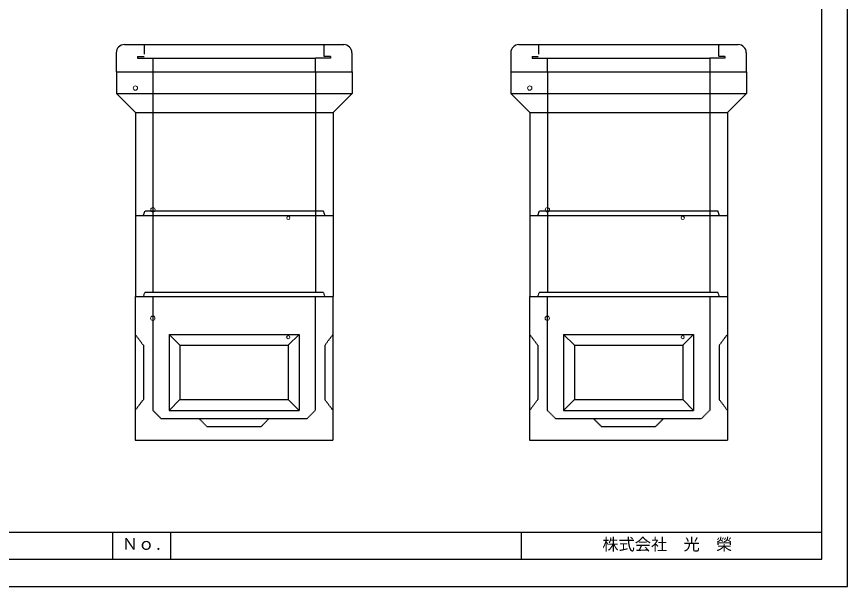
# Model space of a CAD drawing. Units: millimetres, scale not verified. Extents: x -297 to 298, y -210 to 211.
# Drawn here: x -8.9 to 297.9, y -210 to 0.3 of the extents above; entities that cross this region are included whole.
import ezdxf
from ezdxf.enums import TextEntityAlignment as Align

# ---------------------------------------------------------------- set-up
doc = ezdxf.new("R2010")
doc.units = ezdxf.units.MM
doc.linetypes.add('USER2', pattern=[4.7625, 3.175, -1.5875])
doc.layers.add('0-0', color=7, linetype='Continuous')
for name, color, linetype, lineweight in [('0-1_0', 9, 'Continuous', 25), ('0-3_pen1実線', 4, 'Continuous', 13), ('0-4_pen2実線', 3, 'Continuous', 13), ('0-5_pen3実線', 7, 'Continuous', 25), ('0-6_pen4実線', 7, 'Continuous', 25), ('0-7_pen2破線', 3, 'USER2', 25)]:
    doc.layers.add(name, color=color, linetype=linetype, lineweight=lineweight)
doc.styles.add('ＭＳ ゴシック', font='')
doc.styles.get('ＭＳ ゴシック').set_extended_font_data('MS Gothic')

# ---------------------------------------------------------------- blocks, each defined once
blk = doc.blocks.new('部分図 1')
at = {"layer": '0-1_0'}
blk.add_lwpolyline([(0.1, 0.3), (11898.1, 0.3), (11898.1, 8410.3), (0.1, 8410.3)], close=True, dxfattribs=at)
at = {"layer": '0-3_pen1実線'}
for p, q in [((8032.64, 3989.13), (8042.01, 3998.5)), ((10945.64, 3989.13), (10955.01, 3998.5))]:
    blk.add_line(p, q, dxfattribs=at)
at = {"layer": '0-4_pen2実線'}
for centre, radius in [((6639.64, 3678.5), 16), ((9552.64, 3678.5), 16), ((6769.64, 2779.5), 16), ((9682.64, 2779.5), 16), ((7769.64, 2719.5), 12), ((10682.64, 2719.5), 12), ((6768.64, 1979.5), 16), ((9681.64, 1979.5), 16), ((7768.64, 1839.5), 12), ((10681.64, 1839.5), 12)]:
    blk.add_circle(centre, radius, dxfattribs=at)
at = {"layer": '0-5_pen3実線'}
for p, q in [((6558.64, 3998.5), (8178.64, 3998.5)), ((9471.64, 3998.5), (11091.64, 3998.5)), ((6498.64, 3938.5), (6498.64, 3798.5)), ((8238.64, 3938.5), (8238.64, 3798.5)), ((9411.64, 3938.5), (9411.64, 3798.5)), ((11151.64, 3938.5), (11151.64, 3798.5)), ((6499.64, 3798.5), (8239.64, 3798.5)), ((6499.64, 3798.5), (6499.64, 3638.5)), ((8239.64, 3798.5), (8239.64, 3638.5)), ((9412.64, 3798.5), (11152.64, 3798.5)), ((9412.64, 3798.5), (9412.64, 3638.5)), ((11152.64, 3798.5), (11152.64, 3638.5)), ((6499.64, 3638.5), (8239.64, 3638.5)), ((6639.64, 3498.5), (6499.64, 3638.5)), ((8099.64, 3498.5), (8239.64, 3638.5)), ((9412.64, 3638.5), (11152.64, 3638.5)), ((9552.64, 3498.5), (9412.64, 3638.5)), ((11012.64, 3498.5), (11152.64, 3638.5)), ((6639.64, 3498.5), (8099.64, 3498.5)), ((6639.64, 3498.5), (6639.64, 2738.5)), ((8099.64, 3498.5), (8099.64, 2738.5)), ((9552.64, 3498.5), (11012.64, 3498.5)), ((9552.64, 3498.5), (9552.64, 2738.5)), ((11012.64, 3498.5), (11012.64, 2738.5)), ((6639.64, 2939.5), (6639.64, 2139.5)), ((8099.64, 2939.5), (8099.64, 2139.5)), ((9552.64, 2939.5), (9552.64, 2139.5)), ((11012.64, 2939.5), (11012.64, 2139.5)), ((6639.64, 2738.5), (8099.64, 2738.5)), ((9552.64, 2738.5), (11012.64, 2738.5)), ((6638.64, 2139.5), (6638.64, 1079.5)), ((6639.64, 2139.5), (8099.64, 2139.5)), ((8098.64, 2139.5), (8098.64, 1079.5)), ((9551.64, 2139.5), (9551.64, 1079.5)), ((9552.64, 2139.5), (11012.64, 2139.5)), ((11011.64, 2139.5), (11011.64, 1079.5)), ((6888.64, 1859.5), (6888.64, 1299.5)), ((6888.64, 1859.5), (6968.64, 1779.5)), ((6888.64, 1859.5), (7368.64, 1859.5)), ((7368.64, 1859.5), (7848.64, 1859.5)), ((7848.64, 1859.5), (7768.64, 1779.5)), ((7848.64, 1859.5), (7848.64, 1299.5)), ((9801.64, 1859.5), (9801.64, 1299.5)), ((9801.64, 1859.5), (9881.64, 1779.5)), ((9801.64, 1859.5), (10281.64, 1859.5)), ((10281.64, 1859.5), (10761.64, 1859.5)), ((10761.64, 1859.5), (10681.64, 1779.5)), ((10761.64, 1859.5), (10761.64, 1299.5)), ((6968.64, 1779.5), (6968.64, 1379.5)), ((6968.64, 1779.5), (7368.64, 1779.5)), ((7368.64, 1779.5), (7768.64, 1779.5)), ((7768.64, 1779.5), (7768.64, 1379.5)), ((9881.64, 1779.5), (9881.64, 1379.5)), ((9881.64, 1779.5), (10281.64, 1779.5)), ((10281.64, 1779.5), (10681.64, 1779.5)), ((10681.64, 1779.5), (10681.64, 1379.5)), ((6888.64, 1299.5), (6968.64, 1379.5)), ((6968.64, 1379.5), (7368.64, 1379.5)), ((7368.64, 1379.5), (7768.64, 1379.5)), ((7848.64, 1299.5), (7768.64, 1379.5)), ((9801.64, 1299.5), (9881.64, 1379.5)), ((9881.64, 1379.5), (10281.64, 1379.5)), ((10281.64, 1379.5), (10681.64, 1379.5)), ((10761.64, 1299.5), (10681.64, 1379.5)), ((6888.64, 1299.5), (7368.64, 1299.5)), ((7368.64, 1299.5), (7848.64, 1299.5)), ((9801.64, 1299.5), (10281.64, 1299.5)), ((10281.64, 1299.5), (10761.64, 1299.5)), ((6638.64, 1079.5), (8098.64, 1079.5)), ((9551.64, 1079.5), (11011.64, 1079.5)), ((6900.1, 400.3), (6900.1, 200.3))]:
    blk.add_line(p, q, dxfattribs=at)
for centre, start, end in [((6558.64, 3938.5), 90, 180), ((8178.64, 3938.5), 0, 90), ((9471.64, 3938.5), 90, 180), ((11091.64, 3938.5), 0, 90)]:
    blk.add_arc(centre, 60, start, end, dxfattribs=at)
at = {"layer": '0-6_pen4実線'}
for p, q in [((200.1, 400.3), (11709.1, 400.3)), ((6470.1, 400.3), (6470.1, 200.3)), ((9490.1, 400.3), (9490.1, 200.3))]:
    blk.add_line(p, q, dxfattribs=at)
blk.add_lwpolyline([(200.1, 200.3), (11709.1, 200.3), (11709.1, 8215.3), (200.1, 8215.3)], close=True, dxfattribs=at)
at = {"layer": '0-7_pen2破線'}
for p, q in [((6704.64, 3998.5), (6704.64, 3928.5)), ((8032.64, 3998.5), (8032.64, 3910.5)), ((9617.64, 3998.5), (9617.64, 3928.5)), ((10945.64, 3998.5), (10945.64, 3910.5)), ((6656.64, 3910.5), (6704.64, 3910.5)), ((6656.64, 3910.5), (6656.64, 3898.5)), ((6656.64, 3898.5), (7968.64, 3898.5)), ((6768.64, 3898.5), (6768.64, 3798.5)), ((8080.64, 3898.5), (7968.64, 3898.5)), ((7968.64, 3898.5), (7968.64, 3798.5)), ((8080.64, 3910.5), (8032.64, 3910.5)), ((8080.64, 3910.5), (8080.64, 3898.5)), ((9569.64, 3910.5), (9617.64, 3910.5)), ((9569.64, 3910.5), (9569.64, 3898.5)), ((9569.64, 3898.5), (10881.64, 3898.5)), ((9681.64, 3898.5), (9681.64, 3798.5)), ((10993.64, 3898.5), (10881.64, 3898.5)), ((10881.64, 3898.5), (10881.64, 3798.5)), ((10993.64, 3910.5), (10945.64, 3910.5)), ((10993.64, 3910.5), (10993.64, 3898.5)), ((6769.64, 3798.5), (6769.64, 2768.5)), ((7969.64, 3798.5), (7969.64, 2768.5)), ((9682.64, 3798.5), (9682.64, 2768.5)), ((10882.64, 3798.5), (10882.64, 2768.5)), ((6769.64, 2939.5), (6769.64, 2169.5)), ((7969.64, 2939.5), (7969.64, 2169.5)), ((9682.64, 2939.5), (9682.64, 2169.5)), ((10882.64, 2939.5), (10882.64, 2169.5)), ((6699.64, 2738.5), (6709.64, 2768.5)), ((8029.64, 2768.5), (6709.64, 2768.5)), ((8039.64, 2738.5), (8029.64, 2768.5)), ((9612.64, 2738.5), (9622.64, 2768.5)), ((10942.64, 2768.5), (9622.64, 2768.5)), ((10952.64, 2738.5), (10942.64, 2768.5)), ((6699.64, 2139.5), (6709.64, 2169.5)), ((7369.64, 2169.5), (6709.64, 2169.5)), ((8029.64, 2169.5), (7369.64, 2169.5)), ((8039.64, 2139.5), (8029.64, 2169.5)), ((9612.64, 2139.5), (9622.64, 2169.5)), ((10282.64, 2169.5), (9622.64, 2169.5)), ((10942.64, 2169.5), (10282.64, 2169.5)), ((10952.64, 2139.5), (10942.64, 2169.5)), ((6768.64, 2139.5), (6768.64, 1299.5)), ((7968.64, 2139.5), (7968.64, 1299.5)), ((9681.64, 2139.5), (9681.64, 1299.5)), ((10881.64, 2139.5), (10881.64, 1299.5)), ((6638.64, 1859.5), (6698.64, 1779.5)), ((9551.64, 1859.5), (9611.64, 1779.5)), ((6768.64, 1299.5), (6828.64, 1239.5)), ((7968.64, 1299.5), (7908.64, 1239.5)), ((9681.64, 1299.5), (9741.64, 1239.5)), ((10881.64, 1299.5), (10821.64, 1239.5)), ((6828.64, 1239.5), (7368.64, 1239.5)), ((7108.64, 1239.5), (7168.64, 1179.5)), ((7368.64, 1239.5), (7908.64, 1239.5)), ((7628.64, 1239.5), (7568.64, 1179.5)), ((9741.64, 1239.5), (10281.64, 1239.5)), ((10021.64, 1239.5), (10081.64, 1179.5)), ((10281.64, 1239.5), (10821.64, 1239.5)), ((10541.64, 1239.5), (10481.64, 1179.5)), ((7168.64, 1179.5), (7368.64, 1179.5)), ((7368.64, 1179.5), (7568.64, 1179.5)), ((10081.64, 1179.5), (10281.64, 1179.5)), ((10281.64, 1179.5), (10481.64, 1179.5))]:
    blk.add_line(p, q, dxfattribs=at)
for points in [[(8098.64, 1859.5), (8038.64, 1779.5), (8038.64, 1379.5), (8098.64, 1299.5)], [(11011.64, 1859.5), (10951.64, 1779.5), (10951.64, 1379.5), (11011.64, 1299.5)], [(6698.64, 1779.5), (6698.64, 1379.5), (6638.64, 1299.5)], [(9611.64, 1779.5), (9611.64, 1379.5), (9551.64, 1299.5)]]:
    blk.add_lwpolyline(points, dxfattribs=at)
at = {"layer": '0-5_pen3実線', "style": 'ＭＳ ゴシック'}
for s, p in [('Ｎｏ.', (6539.8, 243.63)), ('株式会社\u3000光\u3000榮', (10088.1, 240.3))]:
    blk.add_text(s, height=87.98, dxfattribs=at).set_placement(p, align=Align.BOTTOM_LEFT)

msp = doc.modelspace()

# ---------------------------------------------------------------- block references
at = {"layer": '0-0', "xscale": 0.05, "yscale": 0.05}
msp.add_blockref('部分図 1', (-297, -210), dxfattribs=at)

doc.saveas('drawing.dxf')
